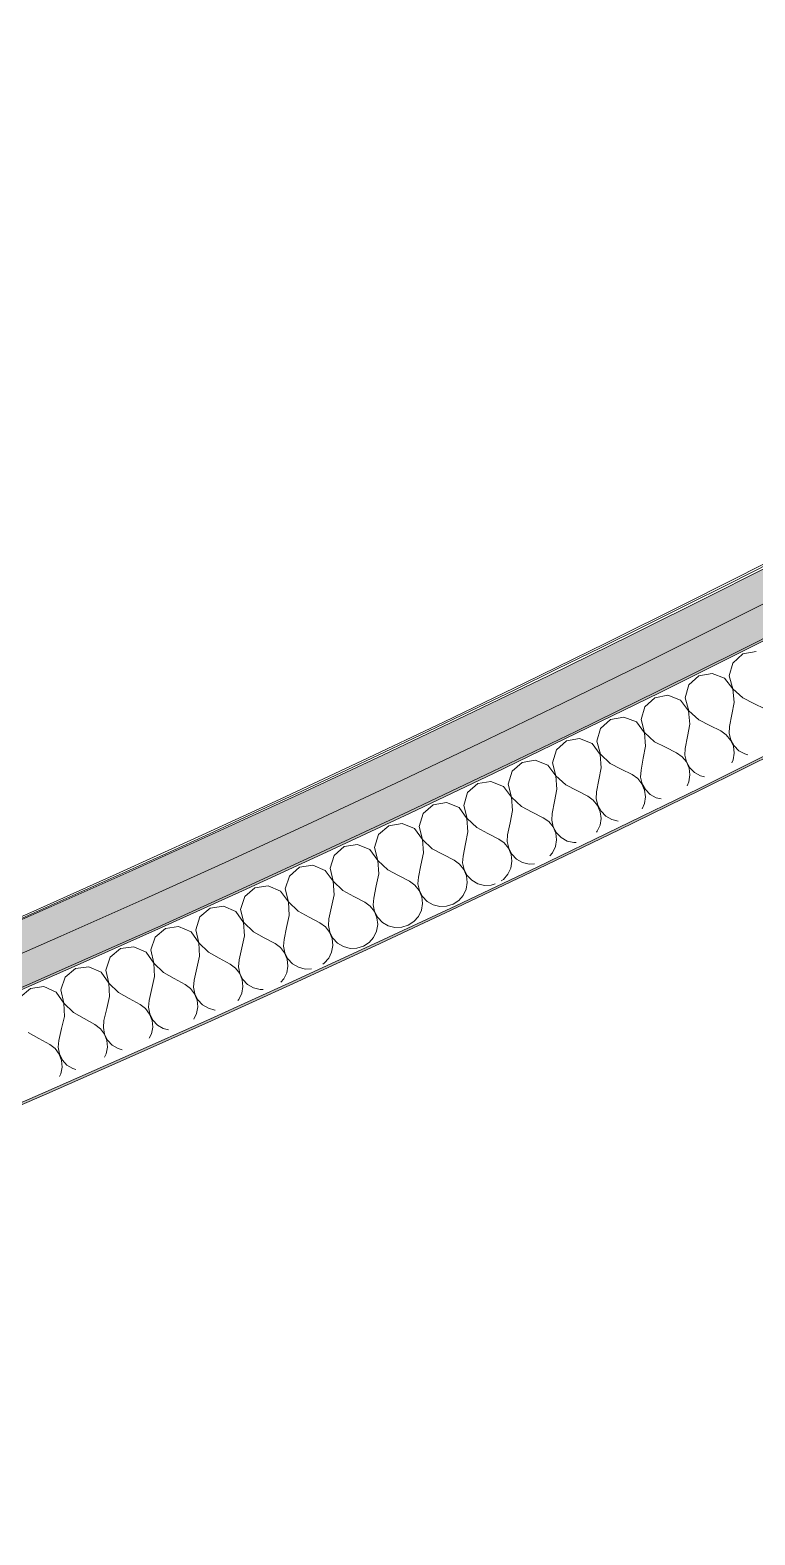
# Model space of a CAD drawing. Header units: millimetres. Extents: x -89663 to 74273, y -103666 to 18539.
# Drawn here: x -23919 to -23568, y -50503 to -49775 of the extents above; entities that cross this region are included whole.
import ezdxf
from ezdxf.enums import TextEntityAlignment as Align

# ---------------------------------------------------------------- set-up
doc = ezdxf.new("R2010")
doc.units = ezdxf.units.MM
doc.header["$MEASUREMENT"] = 0
for name, color, linetype in [('New_A-05-M_Gross_Int_Circulation', 7, 'Continuous'), ('New_A-20-M_Floor_Slab', 7, 'Continuous'), ('New_A-25-M_Wall_Int', 7, 'Continuous')]:
    doc.layers.add(name, color=color, linetype=linetype)
for name, color, linetype, lineweight, true_color in [('New_A-05-M_Gross_Int_Circulation_Pen_No__74', 7, 'Continuous', 20, 0x606060), ('New_A-25-M_Wall_Int_Pen_No__107', 7, 'Continuous', 15, 0xa6a6a6), ('New_A-25-M_Wall_Int_Pen_No__81', 7, 'Continuous', 20, 0x6a6a6a)]:
    doc.layers.add(name, color=color, linetype=linetype, lineweight=lineweight, true_color=true_color)
for name, color, linetype, lineweight in [('New_A-20-M_Floor_Slab_Pen_No__89', 8, 'Continuous', 20), ('New_A-25-M_Wall_Int_Pen_No__1', 7, 'Continuous', 13), ('New_A-25-M_Wall_Int_Pen_No__150', 7, 'Continuous', 0), ('New_ArchiCAD Zone Stamps_Pen_No__6', 7, 'Continuous', 35)]:
    doc.layers.add(name, color=color, linetype=linetype, lineweight=lineweight)
doc.styles.add('GENERATED_STYLE_1', font='')
doc.styles.add('GENERATED_STYLE_3', font='')
doc.styles.get('GENERATED_STYLE_1').set_extended_font_data('Arial', bold=True)
doc.styles.get('GENERATED_STYLE_3').set_extended_font_data('Arial')

# ---------------------------------------------------------------- blocks, each defined once
blk = doc.blocks.new('Atrium South_INB 0152_2_1', base_point=(-20962.32, -37996.44))
at = {"layer": 'New_A-05-M_Gross_Int_Circulation_Pen_No__74', "linetype": 'Continuous'}
blk.add_arc((-26966.17, -43337.6), 7510.69, 249.05693, 336.178181, dxfattribs=at)
at = {"layer": 'New_ArchiCAD Zone Stamps_Pen_No__6'}
for tag, height, style, p in [('ROOM_NAME', 250, 'GENERATED_STYLE_1', (-21498.1, -36566.35)), ('zoneNameLine2', 250, 'GENERATED_STYLE_1', (-21686.54, -36998.48)), ('ROOM_NUMBER', 200, 'GENERATED_STYLE_3', (-21874.97, -37419.19)), ('measuredAreaCode', 200, 'GENERATED_STYLE_3', (-22031.99, -37779.3)), ('DUMMY_649', 200, 'GENERATED_STYLE_3', (-21724.59, -37913.34)), ('DUMMY_650', 200, 'GENERATED_STYLE_3', (-21095.42, -38187.69)), ('DUMMY_651', 133.33, 'GENERATED_STYLE_3', (-20816.13, -38294.24))]:
    blk.add_attdef(tag, text='', height=height, rotation=336.44041, dxfattribs=dict(at, style=style)).set_placement(p, align=Align.TOP_LEFT)
blk = doc.blocks.new('Slab_46_1', base_point=(-44734.13, -52924.74))
at = {"layer": 'New_A-20-M_Floor_Slab_Pen_No__89', "linetype": 'Continuous', "flags": 128}
blk.add_lwpolyline([(-44734.13, -52924.74), (-44734.3, -52924.72, -0.179811), (-34721.45, -33027.69), (-34721.92, -33027.18), (-25959.6, -24873.2), (-20981.62, -27043.85), (-17009.56, -17934.66), (-17703.34, -17189.12), (-11222.85, -11158.55), (-10852.64, -11556.37), (-2918.66, -4173.23), (921.42, -599.75), (3259.49, -1619.27), (2636.44, -2195.91), (2144.41, -3324.28), (-4596.33, -18782.94), (-10337.07, -31948.28), (-13252.03, -30677.22), (-20095.26, -46371.16, -0.415568), (-30017.22, -50195.91), (-38341.96, -69287.69, -0.234037), (-41521.39, -64901.11, -0.022084), (-42146.95, -60901.38), (-44895.69, -59706.59, -0.043731)], format="xyb", close=True, dxfattribs=at)
blk = doc.blocks.new('*X400')
at = {"layer": 'New_A-25-M_Wall_Int_Pen_No__150', "linetype": 'Continuous'}
for p, q in [((-23574.23, -50077.2), (-23579.02, -50081.59)), ((-23567.84, -50075.99), (-23574.23, -50077.2)), ((-23589.13, -50086.63), (-23595.52, -50087.83)), ((-23583.05, -50088.97), (-23589.13, -50086.63)), ((-23579.02, -50081.59), (-23580.8, -50087.85)), ((-23600.33, -50092.2), (-23602.13, -50098.46)), ((-23595.52, -50087.83), (-23600.33, -50092.2)), ((-23579.12, -50094.15), (-23583.05, -50088.97)), ((-23580.8, -50087.85), (-23579.03, -50094.11)), ((-23578.5, -50100.63), (-23579.12, -50094.15)), ((-23579.03, -50094.11), (-23574.23, -50098.5)), ((-23616.84, -50098.39), (-23621.67, -50102.75)), ((-23610.45, -50097.21), (-23616.84, -50098.39)), ((-23604.38, -50099.57), (-23610.45, -50097.21)), ((-23600.46, -50104.77), (-23604.38, -50099.57)), ((-23602.13, -50098.46), (-23600.38, -50104.72)), ((-23578.5, -50100.63), (-23579.58, -50106.49)), ((-23574.23, -50098.5), (-23568.9, -50101.16)), ((-23568.9, -50101.16), (-23563.56, -50103.82)), ((-23638.2, -50108.88), (-23643.05, -50113.23)), ((-23631.8, -50107.73), (-23638.2, -50108.88)), ((-23625.75, -50110.1), (-23631.8, -50107.73)), ((-23621.67, -50102.75), (-23623.49, -50109)), ((-23623.49, -50109), (-23621.76, -50115.27)), ((-23599.86, -50111.25), (-23600.46, -50104.77)), ((-23600.38, -50104.72), (-23595.59, -50109.13)), ((-23595.59, -50109.13), (-23590.26, -50111.8)), ((-23579.58, -50106.49), (-23580.66, -50112.35)), ((-23643.05, -50113.23), (-23644.88, -50119.47)), ((-23621.84, -50115.31), (-23625.75, -50110.1)), ((-23621.26, -50121.79), (-23621.84, -50115.31)), ((-23621.76, -50115.27), (-23616.98, -50119.69)), ((-23599.86, -50111.25), (-23600.96, -50117.1)), ((-23590.26, -50111.8), (-23584.94, -50114.48)), ((-23582.23, -50116.34), (-23584.94, -50114.48)), ((-23580.14, -50118.87), (-23582.23, -50116.34)), ((-23580.66, -50112.35), (-23580.81, -50115.63)), ((-23580.81, -50115.63), (-23580.05, -50118.83)), ((-23664.45, -50123.63), (-23666.31, -50129.87)), ((-23659.6, -50119.31), (-23664.45, -50123.63)), ((-23653.19, -50118.17), (-23659.6, -50119.31)), ((-23647.15, -50120.57), (-23653.19, -50118.17)), ((-23643.26, -50125.79), (-23647.15, -50120.57)), ((-23644.88, -50119.47), (-23643.17, -50125.74)), ((-23621.26, -50121.79), (-23622.38, -50127.64)), ((-23616.98, -50119.69), (-23611.67, -50122.38)), ((-23611.67, -50122.38), (-23606.35, -50125.07)), ((-23602.07, -50122.96), (-23602.22, -50126.24)), ((-23600.96, -50117.1), (-23602.07, -50122.96)), ((-23578.82, -50121.88), (-23580.14, -50118.87)), ((-23580.05, -50118.83), (-23578.45, -50121.7)), ((-23578.38, -50125.14), (-23578.82, -50121.88)), ((-23578.45, -50121.7), (-23576.12, -50124.01)), ((-23681.02, -50129.66), (-23685.89, -50133.98)), ((-23674.62, -50128.55), (-23681.02, -50129.66)), ((-23668.58, -50130.96), (-23674.62, -50128.55)), ((-23664.7, -50136.19), (-23668.58, -50130.96)), ((-23666.31, -50129.87), (-23664.62, -50136.15)), ((-23642.7, -50132.27), (-23643.26, -50125.79)), ((-23643.17, -50125.74), (-23638.41, -50130.18)), ((-23638.41, -50130.18), (-23633.1, -50132.89)), ((-23622.38, -50127.64), (-23623.5, -50133.5)), ((-23603.65, -50126.94), (-23606.35, -50125.07)), ((-23601.56, -50129.48), (-23603.65, -50126.94)), ((-23602.22, -50126.24), (-23601.48, -50129.44)), ((-23600.26, -50132.5), (-23601.56, -50129.48)), ((-23601.48, -50129.44), (-23599.88, -50132.31)), ((-23579.52, -50129.89), (-23578.85, -50128.4)), ((-23578.85, -50128.4), (-23578.38, -50125.14)), ((-23576.12, -50124.01), (-23573.24, -50125.61)), ((-23573.24, -50125.61), (-23571.8, -50125.94)), ((-23685.89, -50133.98), (-23687.77, -50140.2)), ((-23664.17, -50142.68), (-23664.7, -50136.19)), ((-23664.62, -50136.15), (-23659.87, -50140.6)), ((-23643.83, -50138.12), (-23644.97, -50143.97)), ((-23642.7, -50132.27), (-23643.83, -50138.12)), ((-23633.1, -50132.89), (-23627.79, -50135.6)), ((-23625.1, -50137.48), (-23627.79, -50135.6)), ((-23623.02, -50140.02), (-23625.1, -50137.48)), ((-23623.5, -50133.5), (-23623.67, -50136.78)), ((-23623.67, -50136.78), (-23622.94, -50139.98)), ((-23600.31, -50139.01), (-23599.83, -50135.75)), ((-23599.83, -50135.75), (-23600.26, -50132.5)), ((-23599.88, -50132.31), (-23597.56, -50134.64)), ((-23597.56, -50134.64), (-23594.69, -50136.24)), ((-23594.69, -50136.24), (-23592.79, -50136.68)), ((-23707.36, -50144.25), (-23709.26, -50150.47)), ((-23702.48, -50139.95), (-23707.36, -50144.25)), ((-23696.07, -50138.86), (-23702.48, -50139.95)), ((-23690.04, -50141.29), (-23696.07, -50138.86)), ((-23686.18, -50146.53), (-23690.04, -50141.29)), ((-23687.77, -50140.2), (-23686.1, -50146.49)), ((-23664.17, -50142.68), (-23665.32, -50148.52)), ((-23659.87, -50140.6), (-23654.57, -50143.33)), ((-23654.57, -50143.33), (-23649.27, -50146.05)), ((-23644.97, -50143.97), (-23645.15, -50147.25)), ((-23621.73, -50143.04), (-23623.02, -50140.02)), ((-23622.94, -50139.98), (-23621.35, -50142.86)), ((-23621.3, -50146.3), (-23621.73, -50143.04)), ((-23621.35, -50142.86), (-23619.04, -50145.19)), ((-23619.04, -50145.19), (-23616.17, -50146.8)), ((-23601.2, -50140.98), (-23600.31, -50139.01)), ((-23723.97, -50150.17), (-23728.87, -50154.45)), ((-23717.56, -50149.1), (-23723.97, -50150.17)), ((-23711.53, -50151.55), (-23717.56, -50149.1)), ((-23707.7, -50156.81), (-23711.53, -50151.55)), ((-23709.26, -50150.47), (-23707.61, -50156.76)), ((-23685.67, -50153.02), (-23686.84, -50158.86)), ((-23685.67, -50153.02), (-23686.18, -50146.53)), ((-23686.1, -50146.49), (-23681.36, -50150.96)), ((-23681.36, -50150.96), (-23676.08, -50153.7)), ((-23665.32, -50148.52), (-23666.48, -50154.37)), ((-23646.58, -50147.94), (-23649.27, -50146.05)), ((-23644.52, -50150.49), (-23646.58, -50147.94)), ((-23645.15, -50147.25), (-23644.43, -50150.45)), ((-23643.23, -50153.52), (-23644.52, -50150.49)), ((-23644.43, -50150.45), (-23642.85, -50153.33)), ((-23622.96, -50152.11), (-23621.8, -50149.55)), ((-23621.8, -50149.55), (-23621.3, -50146.3)), ((-23616.17, -50146.8), (-23613.71, -50147.38)), ((-23745.5, -50160.32), (-23750.41, -50164.59)), ((-23739.08, -50159.27), (-23745.5, -50160.32)), ((-23733.06, -50161.74), (-23739.08, -50159.27)), ((-23728.87, -50154.45), (-23730.79, -50160.67)), ((-23707.2, -50163.29), (-23707.7, -50156.81)), ((-23707.61, -50156.76), (-23702.89, -50161.24)), ((-23686.84, -50158.86), (-23688.02, -50164.7)), ((-23676.08, -50153.7), (-23670.78, -50156.44)), ((-23668.1, -50158.34), (-23670.78, -50156.44)), ((-23666.04, -50160.9), (-23668.1, -50158.34)), ((-23666.48, -50154.37), (-23666.67, -50157.65)), ((-23666.67, -50157.65), (-23665.95, -50160.86)), ((-23644.69, -50163.02), (-23643.32, -50160.03)), ((-23643.32, -50160.03), (-23642.82, -50156.78)), ((-23642.82, -50156.78), (-23643.23, -50153.52)), ((-23642.85, -50153.33), (-23640.54, -50155.67)), ((-23640.54, -50155.67), (-23637.68, -50157.29)), ((-23637.68, -50157.29), (-23634.56, -50158.05)), ((-23750.41, -50164.59), (-23752.35, -50170.8)), ((-23729.24, -50167.01), (-23733.06, -50161.74)), ((-23730.79, -50160.67), (-23729.15, -50166.97)), ((-23728.77, -50173.5), (-23729.24, -50167.01)), ((-23729.15, -50166.97), (-23724.45, -50171.46)), ((-23707.2, -50163.29), (-23708.39, -50169.13)), ((-23702.89, -50161.24), (-23697.61, -50164.01)), ((-23697.61, -50164.01), (-23692.33, -50166.76)), ((-23689.65, -50168.67), (-23692.33, -50166.76)), ((-23688.02, -50164.7), (-23688.22, -50167.98)), ((-23664.76, -50163.92), (-23666.04, -50160.9)), ((-23665.95, -50160.86), (-23664.39, -50163.74)), ((-23664.87, -50170.44), (-23664.36, -50167.19)), ((-23664.36, -50167.19), (-23664.76, -50163.92)), ((-23664.39, -50163.74), (-23662.09, -50166.09)), ((-23662.09, -50166.09), (-23659.23, -50167.72)), ((-23645.01, -50163.39), (-23644.69, -50163.02)), ((-23771.98, -50174.66), (-23773.93, -50180.86)), ((-23767.05, -50170.4), (-23771.98, -50174.66)), ((-23760.63, -50169.37), (-23767.05, -50170.4)), ((-23754.62, -50171.87), (-23760.63, -50169.37)), ((-23750.82, -50177.14), (-23754.62, -50171.87)), ((-23752.35, -50170.8), (-23750.73, -50177.1)), ((-23728.77, -50173.5), (-23729.97, -50179.33)), ((-23724.45, -50171.46), (-23719.18, -50174.24)), ((-23719.18, -50174.24), (-23713.9, -50177.01)), ((-23708.39, -50169.13), (-23709.59, -50174.97)), ((-23687.6, -50171.23), (-23689.65, -50168.67)), ((-23688.22, -50167.98), (-23687.51, -50171.19)), ((-23686.33, -50174.26), (-23687.6, -50171.23)), ((-23687.51, -50171.19), (-23685.95, -50174.08)), ((-23685.94, -50177.53), (-23686.33, -50174.26)), ((-23685.95, -50174.08), (-23683.66, -50176.44)), ((-23667.54, -50174.92), (-23666.26, -50173.43)), ((-23666.26, -50173.43), (-23664.87, -50170.44)), ((-23659.23, -50167.72), (-23656.03, -50168.5)), ((-23656.03, -50168.5), (-23654.91, -50168.46)), ((-23788.64, -50180.42), (-23793.58, -50184.66)), ((-23782.22, -50179.41), (-23788.64, -50180.42)), ((-23776.22, -50181.92), (-23782.22, -50179.41)), ((-23772.43, -50187.21), (-23776.22, -50181.92)), ((-23773.93, -50180.86), (-23772.34, -50187.17)), ((-23750.36, -50183.64), (-23750.82, -50177.14)), ((-23750.73, -50177.1), (-23746.04, -50181.61)), ((-23746.04, -50181.61), (-23740.78, -50184.41)), ((-23729.97, -50179.33), (-23731.19, -50185.17)), ((-23711.23, -50178.93), (-23713.9, -50177.01)), ((-23709.19, -50181.5), (-23711.23, -50178.93)), ((-23709.59, -50174.97), (-23709.8, -50178.25)), ((-23709.8, -50178.25), (-23709.1, -50181.46)), ((-23707.93, -50184.54), (-23709.19, -50181.5)), ((-23709.1, -50181.46), (-23707.55, -50184.36)), ((-23687.86, -50183.76), (-23686.46, -50180.78)), ((-23686.46, -50180.78), (-23685.94, -50177.53)), ((-23683.66, -50176.44), (-23680.81, -50178.07)), ((-23680.81, -50178.07), (-23677.61, -50178.87)), ((-23677.61, -50178.87), (-23675.1, -50178.78)), ((-23803.83, -50189.37), (-23810.26, -50190.37)), ((-23797.84, -50191.91), (-23803.83, -50189.37)), ((-23793.58, -50184.66), (-23795.56, -50190.85)), ((-23771.99, -50193.7), (-23772.43, -50187.21)), ((-23772.34, -50187.17), (-23767.66, -50191.7)), ((-23750.36, -50183.64), (-23751.59, -50189.47)), ((-23740.78, -50184.41), (-23735.51, -50187.2)), ((-23732.85, -50189.12), (-23735.51, -50187.2)), ((-23730.81, -50191.7), (-23732.85, -50189.12)), ((-23731.19, -50185.17), (-23731.41, -50188.45)), ((-23731.41, -50188.45), (-23730.73, -50191.66)), ((-23708.08, -50191.05), (-23707.55, -50187.8)), ((-23707.55, -50187.8), (-23707.93, -50184.54)), ((-23707.55, -50184.36), (-23705.27, -50186.72)), ((-23705.27, -50186.72), (-23702.42, -50188.36)), ((-23702.42, -50188.36), (-23699.22, -50189.17)), ((-23699.22, -50189.17), (-23695.92, -50189.07)), ((-23695.92, -50189.07), (-23694.02, -50188.47)), ((-23691.11, -50186.97), (-23690.01, -50186.26)), ((-23690.01, -50186.26), (-23687.86, -50183.76)), ((-23815.21, -50194.59), (-23817.21, -50200.78)), ((-23810.26, -50190.37), (-23815.21, -50194.59)), ((-23794.07, -50197.21), (-23797.84, -50191.91)), ((-23795.56, -50190.85), (-23793.98, -50197.17)), ((-23771.99, -50193.7), (-23773.24, -50199.53)), ((-23767.66, -50191.7), (-23762.41, -50194.51)), ((-23762.41, -50194.51), (-23757.16, -50197.31)), ((-23752.82, -50195.29), (-23753.06, -50198.57)), ((-23751.59, -50189.47), (-23752.82, -50195.29)), ((-23729.56, -50194.74), (-23730.81, -50191.7)), ((-23730.73, -50191.66), (-23729.19, -50194.56)), ((-23729.19, -50198), (-23729.56, -50194.74)), ((-23729.19, -50194.56), (-23726.91, -50196.93)), ((-23714.42, -50198.32), (-23711.65, -50196.52)), ((-23711.65, -50196.52), (-23709.49, -50194.03)), ((-23709.49, -50194.03), (-23708.08, -50191.05)), ((-23831.91, -50200.24), (-23836.88, -50204.45)), ((-23825.48, -50199.27), (-23831.91, -50200.24)), ((-23819.5, -50201.82), (-23825.48, -50199.27)), ((-23815.74, -50207.14), (-23819.5, -50201.82)), ((-23817.21, -50200.78), (-23815.65, -50207.1)), ((-23793.65, -50203.7), (-23794.92, -50209.52)), ((-23793.65, -50203.7), (-23794.07, -50197.21)), ((-23793.98, -50197.17), (-23789.32, -50201.71)), ((-23789.32, -50201.71), (-23784.08, -50204.54)), ((-23773.24, -50199.53), (-23774.49, -50205.35)), ((-23754.5, -50199.24), (-23757.16, -50197.31)), ((-23752.47, -50201.83), (-23754.5, -50199.24)), ((-23753.06, -50198.57), (-23752.38, -50201.79)), ((-23751.23, -50204.87), (-23752.47, -50201.83)), ((-23752.38, -50201.79), (-23750.85, -50204.7)), ((-23731.15, -50204.23), (-23729.74, -50201.25)), ((-23729.74, -50201.25), (-23729.19, -50198)), ((-23726.91, -50196.93), (-23724.06, -50198.58)), ((-23724.06, -50198.58), (-23720.87, -50199.4)), ((-23720.87, -50199.4), (-23717.57, -50199.31)), ((-23717.57, -50199.31), (-23714.42, -50198.32)), ((-23853.59, -50210.05), (-23858.57, -50214.24)), ((-23847.16, -50209.1), (-23853.59, -50210.05)), ((-23841.18, -50211.67), (-23847.16, -50209.1)), ((-23836.88, -50204.45), (-23838.89, -50210.63)), ((-23838.89, -50210.63), (-23837.36, -50216.96)), ((-23815.35, -50213.63), (-23815.74, -50207.14)), ((-23815.65, -50207.1), (-23811.01, -50211.65)), ((-23794.92, -50209.52), (-23796.19, -50215.35)), ((-23784.08, -50204.54), (-23778.83, -50207.36)), ((-23776.18, -50209.3), (-23778.83, -50207.36)), ((-23774.16, -50211.89), (-23776.18, -50209.3)), ((-23774.49, -50205.35), (-23774.73, -50208.63)), ((-23774.73, -50208.63), (-23774.07, -50211.85)), ((-23751.42, -50211.38), (-23750.87, -50208.14)), ((-23750.87, -50208.14), (-23751.23, -50204.87)), ((-23750.85, -50204.7), (-23748.58, -50207.07)), ((-23748.58, -50207.07), (-23745.74, -50208.73)), ((-23745.74, -50208.73), (-23742.55, -50209.56)), ((-23742.55, -50209.56), (-23739.25, -50209.48)), ((-23739.25, -50209.48), (-23736.1, -50208.5)), ((-23736.1, -50208.5), (-23733.32, -50206.71)), ((-23733.32, -50206.71), (-23731.15, -50204.23)), ((-23858.57, -50214.24), (-23860.61, -50220.42)), ((-23837.45, -50217), (-23841.18, -50211.67)), ((-23837.07, -50223.49), (-23837.45, -50217)), ((-23837.36, -50216.96), (-23832.73, -50221.53)), ((-23815.35, -50213.63), (-23816.63, -50219.45)), ((-23811.01, -50211.65), (-23805.77, -50214.5)), ((-23805.77, -50214.5), (-23800.53, -50217.34)), ((-23797.89, -50219.29), (-23800.53, -50217.34)), ((-23796.19, -50215.35), (-23796.44, -50218.62)), ((-23772.93, -50214.94), (-23774.16, -50211.89)), ((-23774.07, -50211.85), (-23772.55, -50214.76)), ((-23773.14, -50221.45), (-23772.58, -50218.2)), ((-23772.58, -50218.2), (-23772.93, -50214.94)), ((-23772.55, -50214.76), (-23770.28, -50217.14)), ((-23770.28, -50217.14), (-23767.45, -50218.82)), ((-23757.8, -50218.62), (-23755.03, -50216.83)), ((-23755.03, -50216.83), (-23752.84, -50214.35)), ((-23752.84, -50214.35), (-23751.42, -50211.38)), ((-23880.3, -50223.97), (-23882.35, -50230.14)), ((-23875.31, -50219.79), (-23880.3, -50223.97)), ((-23868.87, -50218.86), (-23875.31, -50219.79)), ((-23862.9, -50221.45), (-23868.87, -50218.86)), ((-23859.18, -50226.79), (-23862.9, -50221.45)), ((-23860.61, -50220.42), (-23859.09, -50226.75)), ((-23837.07, -50223.49), (-23838.37, -50229.31)), ((-23832.73, -50221.53), (-23827.5, -50224.39)), ((-23827.5, -50224.39), (-23822.27, -50227.24)), ((-23817.92, -50225.27), (-23818.18, -50228.55)), ((-23816.63, -50219.45), (-23817.92, -50225.27)), ((-23795.88, -50221.88), (-23797.89, -50219.29)), ((-23796.44, -50218.62), (-23795.79, -50221.84)), ((-23794.65, -50224.93), (-23795.88, -50221.88)), ((-23795.79, -50221.84), (-23794.28, -50224.76)), ((-23794.32, -50228.2), (-23794.65, -50224.93)), ((-23794.28, -50224.76), (-23792.02, -50227.15)), ((-23776.76, -50226.88), (-23774.57, -50224.41)), ((-23774.57, -50224.41), (-23773.14, -50221.45)), ((-23767.45, -50218.82), (-23764.26, -50219.65)), ((-23764.26, -50219.65), (-23760.96, -50219.58)), ((-23760.96, -50219.58), (-23757.8, -50218.62)), ((-23897.05, -50229.46), (-23902.05, -50233.62)), ((-23890.61, -50228.55), (-23897.05, -50229.46)), ((-23884.65, -50231.16), (-23890.61, -50228.55)), ((-23880.95, -50236.51), (-23884.65, -50231.16)), ((-23882.35, -50230.14), (-23880.86, -50236.47)), ((-23858.83, -50233.29), (-23859.18, -50226.79)), ((-23859.09, -50226.75), (-23854.47, -50231.33)), ((-23854.47, -50231.33), (-23849.26, -50234.21)), ((-23838.37, -50229.31), (-23839.68, -50235.12)), ((-23819.63, -50229.2), (-23822.27, -50227.24)), ((-23817.63, -50231.81), (-23819.63, -50229.2)), ((-23818.18, -50228.55), (-23817.54, -50231.77)), ((-23816.42, -50234.86), (-23817.63, -50231.81)), ((-23817.54, -50231.77), (-23816.04, -50234.69)), ((-23796.33, -50234.4), (-23794.89, -50231.44)), ((-23794.89, -50231.44), (-23794.32, -50228.2)), ((-23792.02, -50227.15), (-23789.19, -50228.83)), ((-23789.19, -50228.83), (-23786.01, -50229.67)), ((-23786.01, -50229.67), (-23782.89, -50229.62)), ((-23777.34, -50227.25), (-23776.76, -50226.88)), ((-23918.83, -50239.07), (-23923.84, -50243.21)), ((-23912.38, -50238.18), (-23918.83, -50239.07)), ((-23906.43, -50240.8), (-23912.38, -50238.18)), ((-23902.05, -50233.62), (-23904.13, -50239.79)), ((-23904.13, -50239.79), (-23902.66, -50246.13)), ((-23880.62, -50243.01), (-23880.95, -50236.51)), ((-23880.86, -50236.47), (-23876.26, -50241.07)), ((-23860.15, -50239.1), (-23861.47, -50244.91)), ((-23858.83, -50233.29), (-23860.15, -50239.1)), ((-23849.26, -50234.21), (-23844.04, -50237.08)), ((-23841.4, -50239.05), (-23844.04, -50237.08)), ((-23839.41, -50241.66), (-23841.4, -50239.05)), ((-23839.68, -50235.12), (-23839.95, -50238.4)), ((-23839.95, -50238.4), (-23839.32, -50241.62)), ((-23816.67, -50241.37), (-23816.09, -50238.13)), ((-23816.09, -50238.13), (-23816.42, -50234.86)), ((-23816.04, -50234.69), (-23813.79, -50237.08)), ((-23813.79, -50237.08), (-23810.97, -50238.78)), ((-23810.97, -50238.78), (-23807.78, -50239.63)), ((-23807.78, -50239.63), (-23806.31, -50239.61)), ((-23797.7, -50235.94), (-23796.33, -50234.4)), ((-23902.74, -50246.16), (-23906.43, -50240.8)), ((-23902.43, -50252.66), (-23902.74, -50246.16)), ((-23902.66, -50246.13), (-23898.07, -50250.74)), ((-23880.62, -50243.01), (-23881.95, -50248.82)), ((-23876.26, -50241.07), (-23871.05, -50243.96)), ((-23871.05, -50243.96), (-23865.84, -50246.85)), ((-23863.21, -50248.83), (-23865.84, -50246.85)), ((-23861.47, -50244.91), (-23861.76, -50248.18)), ((-23838.21, -50244.72), (-23839.41, -50241.66)), ((-23839.32, -50241.62), (-23837.83, -50244.55)), ((-23837.89, -50247.99), (-23838.21, -50244.72)), ((-23837.83, -50244.55), (-23835.59, -50246.95)), ((-23835.59, -50246.95), (-23832.77, -50248.65)), ((-23818.59, -50244.85), (-23818.12, -50244.33)), ((-23818.12, -50244.33), (-23816.67, -50241.37)), ((-23902.43, -50252.66), (-23903.79, -50258.47)), ((-23898.07, -50250.74), (-23892.87, -50253.65)), ((-23892.87, -50253.65), (-23887.67, -50256.56)), ((-23883.3, -50254.62), (-23883.59, -50257.9)), ((-23881.95, -50248.82), (-23883.3, -50254.62)), ((-23861.22, -50251.45), (-23863.21, -50248.83)), ((-23861.76, -50248.18), (-23861.13, -50251.41)), ((-23860.03, -50254.51), (-23861.22, -50251.45)), ((-23861.13, -50251.41), (-23859.65, -50254.34)), ((-23859.72, -50257.78), (-23860.03, -50254.51)), ((-23859.65, -50254.34), (-23857.42, -50256.75)), ((-23839.81, -50253.9), (-23838.48, -50251.22)), ((-23838.48, -50251.22), (-23837.89, -50247.99)), ((-23832.77, -50248.65), (-23829.59, -50249.51)), ((-23829.59, -50249.51), (-23829.53, -50249.51)), ((-23919.91, -50260.34), (-23914.72, -50263.26)), ((-23903.79, -50258.47), (-23905.15, -50264.27)), ((-23885.04, -50258.54), (-23887.67, -50256.56)), ((-23883.07, -50261.16), (-23885.04, -50258.54)), ((-23883.59, -50257.9), (-23882.98, -50261.12)), ((-23881.88, -50264.23), (-23883.07, -50261.16)), ((-23882.98, -50261.12), (-23881.5, -50264.06)), ((-23861.37, -50263.1), (-23860.33, -50261.01)), ((-23860.33, -50261.01), (-23859.72, -50257.78)), ((-23857.42, -50256.75), (-23854.61, -50258.46)), ((-23854.61, -50258.46), (-23852.1, -50259.15)), ((-23914.72, -50263.26), (-23909.53, -50266.19)), ((-23906.91, -50268.18), (-23909.53, -50266.19)), ((-23904.94, -50270.81), (-23906.91, -50268.18)), ((-23905.15, -50264.27), (-23905.46, -50267.54)), ((-23905.46, -50267.54), (-23904.85, -50270.77)), ((-23882.2, -50270.73), (-23881.59, -50267.5)), ((-23881.59, -50267.5), (-23881.88, -50264.23)), ((-23881.5, -50264.06), (-23879.28, -50266.48)), ((-23879.28, -50266.48), (-23876.47, -50268.19)), ((-23876.47, -50268.19), (-23874.56, -50268.73)), ((-23903.77, -50273.88), (-23904.94, -50270.81)), ((-23904.85, -50270.77), (-23903.39, -50273.71)), ((-23903.48, -50277.15), (-23903.77, -50273.88)), ((-23903.39, -50273.71), (-23901.17, -50276.13)), ((-23901.17, -50276.13), (-23898.37, -50277.86)), ((-23883.01, -50272.33), (-23882.2, -50270.73)), ((-23904.72, -50281.59), (-23904.11, -50280.38)), ((-23904.11, -50280.38), (-23903.48, -50277.15)), ((-23898.37, -50277.86), (-23896.93, -50278.27))]:
    blk.add_line(p, q, dxfattribs=at)
blk = doc.blocks.new('Wall_51_1', base_point=(-29918.46, -50217.22))
at = {"layer": 'New_A-25-M_Wall_Int_Pen_No__107', "linetype": 'Continuous'}
for points in [[(-27302.17, -50830.56), (-27302.91, -50845.54, 0.193849), (-22019.67, -49014.61), (-22029.52, -49003.3, -0.193849)], [(-27303.65, -50860.52, 0.193849), (-22009.82, -49025.92), (-22019.67, -49014.61, -0.193849), (-27302.91, -50845.54)]]:
    blk.add_hatch(color=256, dxfattribs=at).paths.add_polyline_path(points)
at = {"layer": 'New_A-25-M_Wall_Int_Pen_No__81', "linetype": 'Continuous', "lineweight": 0, "true_color": 0x353535}
for points in [[(-27303.7, -50861.52, 0.193849), (-22009.16, -49026.68), (-22009.82, -49025.92, -0.193849), (-27303.65, -50860.52)], [(-27233.66, -50915.69, 0.187653), (-22057.54, -49135.43), (-22058.33, -49134.78, -0.187643), (-27233.51, -50914.69)]]:
    blk.add_hatch(color=250, dxfattribs=at).paths.add_polyline_path(points)
at = {"layer": 'New_A-25-M_Wall_Int_Pen_No__1', "linetype": 'Continuous'}
for radius, start, end in [(7467.12, 267.172584, 311.055315), (7482.12, 267.172584, 311.055315), (7498.12, 267.172584, 311.055315), (7497.12, 267.172584, 311.055315), (7549.12, 267.723836, 310.236297), (7548.12, 267.724628, 310.234894)]:
    blk.add_arc((-26933.84, -43372.52), radius, start, end, dxfattribs=at)
at = {"layer": 'New_A-25-M_Wall_Int', "color": 250, "lineweight": 50, "true_color": 0x2a2a2a}
blk.add_blockref('*X400', (0, 0), dxfattribs=at)

msp = doc.modelspace()

# ---------------------------------------------------------------- block references
at = {"layer": 'New_A-05-M_Gross_Int_Circulation', "linetype": 'Continuous'}
msp.add_blockref('Atrium South_INB 0152_2_1', (-20962.32, -37996.44), dxfattribs=at)
at = {"layer": 'New_A-20-M_Floor_Slab', "color": 8, "linetype": 'Continuous', "lineweight": 20}
msp.add_blockref('Slab_46_1', (-44734.13, -52924.74), dxfattribs=at)
at = {"layer": 'New_A-25-M_Wall_Int', "color": 250, "lineweight": 50, "true_color": 0x2a2a2a}
msp.add_blockref('Wall_51_1', (-29918.46, -50217.22), dxfattribs=at)

doc.saveas('drawing.dxf')
